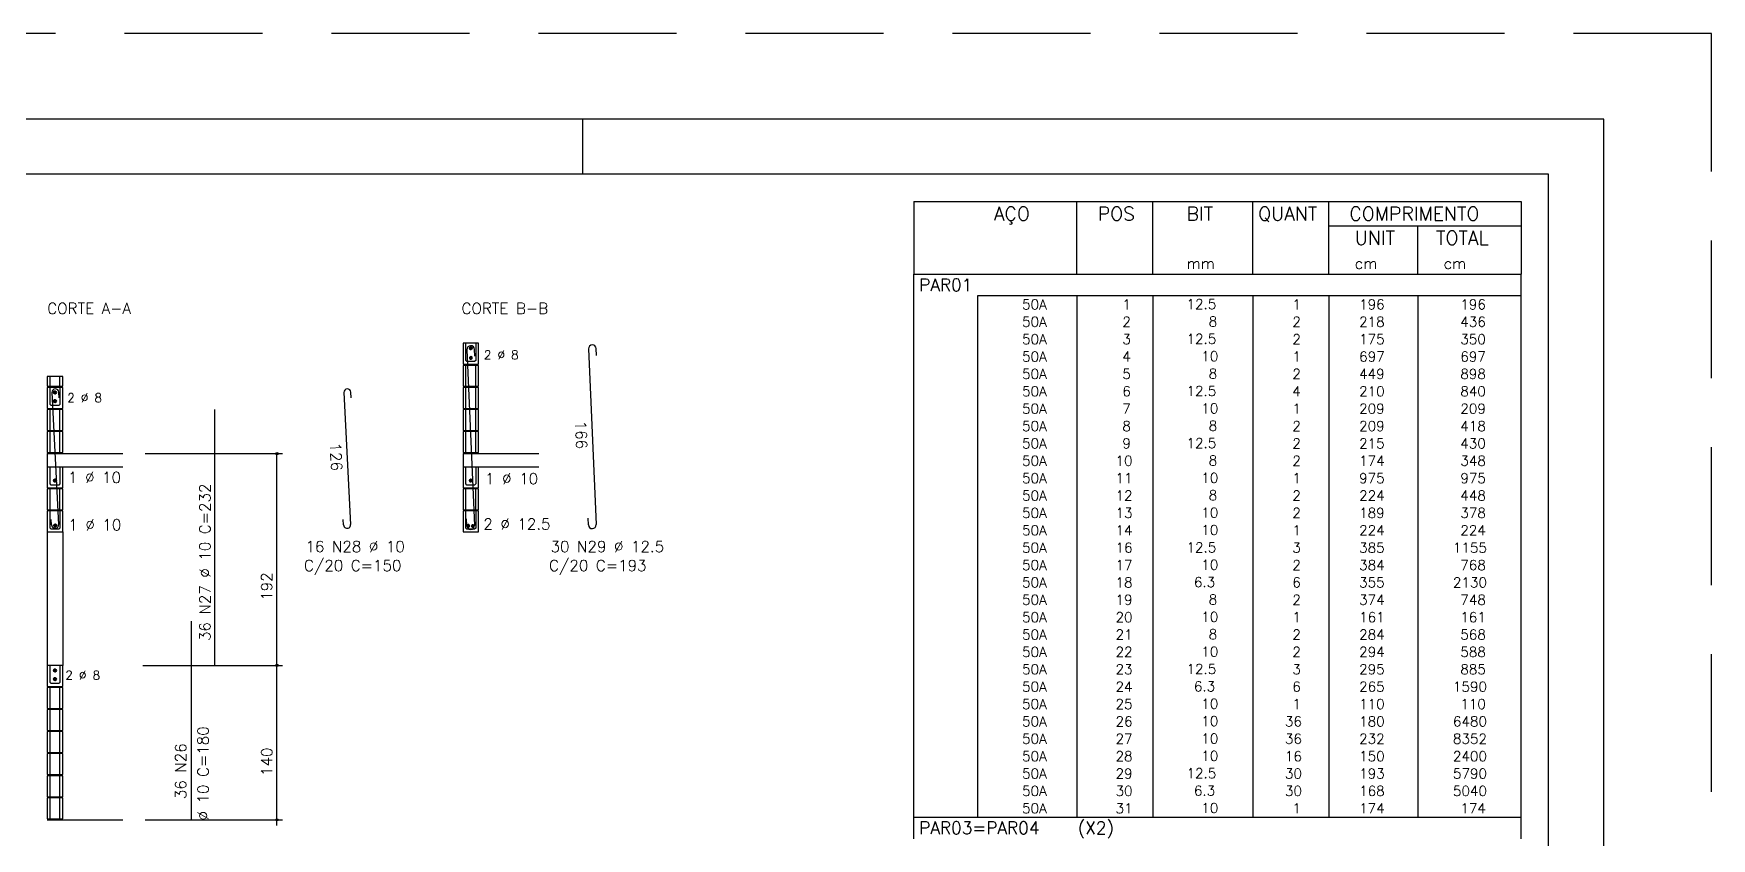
# Model space of a CAD drawing. Extents: x -1.9 to 86, y -1.6 to 60.9.
# Drawn here: x 55.65 to 86.05, y 46.35 to 60.95 of the extents above; entities that cross this region are included whole.
import ezdxf

# ---------------------------------------------------------------- set-up
doc = ezdxf.new("R2010")
doc.units = 0
doc.header["$MEASUREMENT"] = 0
doc.linetypes.add('HIDDEN', pattern=[0.375, 0.25, -0.125])
doc.layers.get('0').update_dxf_attribs({"linetype": 'CONTINUOUS'})
doc.layers.get('Defpoints').update_dxf_attribs({"linetype": 'CONTINUOUS'})
for name, color, linetype in [('ARQ_FOLHA', 7, 'CONTINUOUS'), ('PENA_02', 2, 'CONTINUOUS'), ('PENA_03', 3, 'CONTINUOUS'), ('PENA_05', 5, 'CONTINUOUS')]:
    doc.layers.add(name, color=color, linetype=linetype)
doc.styles.get("Standard").update_dxf_attribs({"font": 'ROMANS.SHX'})

# ---------------------------------------------------------------- blocks, each defined once
blk = doc.blocks.new('FOLHA A1 - 841 X 594')
at = {"layer": 'ARQ_FOLHA', "color": 1}
blk.add_line((-185, 584), (-185, 594), dxfattribs=at)
for points in [[(-841, 0), (0, 0), (0, 594), (-841, 594)], [(-816, 10), (-10, 10), (-10, 584), (-816, 584)]]:
    blk.add_lwpolyline(points, close=True, dxfattribs=at)
at = {"layer": 'Defpoints', "color": 8, "linetype": 'HIDDEN', "ltscale": 100}
blk.add_lwpolyline([(-860.5, 609.5), (-860.5, -15.5), (19.5, -15.5), (19.5, 609.5)], close=True, dxfattribs=at)
blk = doc.blocks.new('*U24')
blk.add_blockref('FOLHA A1 - 841 X 594', (0, 0))

msp = doc.modelspace()

# ---------------------------------------------------------------- linework, layer by layer
at = {"layer": 'PENA_02', "linetype": 'Continuous'}
for p, q in [((71.6, 57.897505), (71.6, 56.585005)), ((71.6, 57.897505), (82.6, 57.897505)), ((74.55, 56.585005), (74.55, 57.897505)), ((75.93, 56.585005), (75.93, 57.897505)), ((77.74, 56.585005), (77.74, 57.897505)), ((79.12, 56.585005), (79.12, 57.897505)), ((82.6, 57.897505), (82.6, 56.585005)), ((79.12, 57.460005), (82.6, 57.460005)), ((80.73, 56.585005), (80.73, 57.460005)), ((71.6, 56.585005), (82.6, 56.585005)), ((71.6, 56.191255), (71.6, 56.585005)), ((71.6, 56.585005), (82.6, 56.585005)), ((82.6, 56.191255), (82.6, 56.585005)), ((71.6, 55.876255), (71.6, 56.191255)), ((82.6, 56.191255), (72.75, 56.191255)), ((72.75, 56.191255), (72.75, 55.876255)), ((74.55, 56.191255), (74.55, 55.876255)), ((75.93, 56.191255), (75.93, 55.876255)), ((77.74, 56.191255), (77.74, 55.876255)), ((79.12, 56.191255), (79.12, 55.876255)), ((80.73, 56.191255), (80.73, 55.876255)), ((82.6, 55.876255), (82.6, 56.191255)), ((71.6, 55.561255), (71.6, 55.876255)), ((72.75, 55.876255), (72.75, 55.561255)), ((74.55, 55.876255), (74.55, 55.561255)), ((75.93, 55.876255), (75.93, 55.561255)), ((77.74, 55.876255), (77.74, 55.561255)), ((79.12, 55.876255), (79.12, 55.561255)), ((80.73, 55.876255), (80.73, 55.561255)), ((82.6, 55.561255), (82.6, 55.876255)), ((71.6, 55.246255), (71.6, 55.561255)), ((72.75, 55.561255), (72.75, 55.246255)), ((74.55, 55.561255), (74.55, 55.246255)), ((75.93, 55.561255), (75.93, 55.246255)), ((77.74, 55.561255), (77.74, 55.246255)), ((79.12, 55.561255), (79.12, 55.246255)), ((80.73, 55.561255), (80.73, 55.246255)), ((82.6, 55.246255), (82.6, 55.561255)), ((71.6, 54.931255), (71.6, 55.246255)), ((72.75, 55.246255), (72.75, 54.931255)), ((74.55, 55.246255), (74.55, 54.931255)), ((75.93, 55.246255), (75.93, 54.931255)), ((77.74, 55.246255), (77.74, 54.931255)), ((79.12, 55.246255), (79.12, 54.931255)), ((80.73, 55.246255), (80.73, 54.931255)), ((82.6, 54.931255), (82.6, 55.246255)), ((71.6, 54.616255), (71.6, 54.931255)), ((72.75, 54.931255), (72.75, 54.616255)), ((74.55, 54.931255), (74.55, 54.616255)), ((75.93, 54.931255), (75.93, 54.616255)), ((77.74, 54.931255), (77.74, 54.616255)), ((79.12, 54.931255), (79.12, 54.616255)), ((80.73, 54.931255), (80.73, 54.616255)), ((82.6, 54.616255), (82.6, 54.931255)), ((71.6, 54.301256), (71.6, 54.616255)), ((72.75, 54.616255), (72.75, 54.301256)), ((74.55, 54.616255), (74.55, 54.301256)), ((75.93, 54.616255), (75.93, 54.301256)), ((77.74, 54.616255), (77.74, 54.301256)), ((79.12, 54.616255), (79.12, 54.301256)), ((80.73, 54.616255), (80.73, 54.301256)), ((82.6, 54.301256), (82.6, 54.616255)), ((71.6, 53.986256), (71.6, 54.301256)), ((72.75, 54.301256), (72.75, 53.986256)), ((74.55, 54.301256), (74.55, 53.986256)), ((75.93, 54.301256), (75.93, 53.986256)), ((77.74, 54.301256), (77.74, 53.986256)), ((79.12, 54.301256), (79.12, 53.986256)), ((80.73, 54.301256), (80.73, 53.986256)), ((82.6, 53.986256), (82.6, 54.301256)), ((71.6, 53.671256), (71.6, 53.986256)), ((72.75, 53.986256), (72.75, 53.671256)), ((74.55, 53.986256), (74.55, 53.671256)), ((75.93, 53.986256), (75.93, 53.671256)), ((77.74, 53.986256), (77.74, 53.671256)), ((79.12, 53.986256), (79.12, 53.671256)), ((80.73, 53.986256), (80.73, 53.671256)), ((82.6, 53.671256), (82.6, 53.986256)), ((71.6, 53.356256), (71.6, 53.671256)), ((72.75, 53.671256), (72.75, 53.356256)), ((74.55, 53.671256), (74.55, 53.356256)), ((75.93, 53.671256), (75.93, 53.356256)), ((77.74, 53.671256), (77.74, 53.356256)), ((79.12, 53.671256), (79.12, 53.356256)), ((80.73, 53.671256), (80.73, 53.356256)), ((82.6, 53.356256), (82.6, 53.671256)), ((71.6, 53.041256), (71.6, 53.356256)), ((72.75, 53.356256), (72.75, 53.041256)), ((74.55, 53.356256), (74.55, 53.041256)), ((75.93, 53.356256), (75.93, 53.041256)), ((77.74, 53.356256), (77.74, 53.041256)), ((79.12, 53.356256), (79.12, 53.041256)), ((80.73, 53.356256), (80.73, 53.041256)), ((82.6, 53.041256), (82.6, 53.356256)), ((71.6, 52.726256), (71.6, 53.041256)), ((72.75, 53.041256), (72.75, 52.726256)), ((74.55, 53.041256), (74.55, 52.726256)), ((75.93, 53.041256), (75.93, 52.726256)), ((77.74, 53.041256), (77.74, 52.726256)), ((79.12, 53.041256), (79.12, 52.726256)), ((80.73, 53.041256), (80.73, 52.726256)), ((82.6, 52.726256), (82.6, 53.041256)), ((71.6, 52.411256), (71.6, 52.726256)), ((72.75, 52.726256), (72.75, 52.411256)), ((74.55, 52.726256), (74.55, 52.411256)), ((75.93, 52.726256), (75.93, 52.411256)), ((77.74, 52.726256), (77.74, 52.411256)), ((79.12, 52.726256), (79.12, 52.411256)), ((80.73, 52.726256), (80.73, 52.411256)), ((82.6, 52.411256), (82.6, 52.726256)), ((71.6, 52.096256), (71.6, 52.411256)), ((72.75, 52.411256), (72.75, 52.096256)), ((74.55, 52.411256), (74.55, 52.096256)), ((75.93, 52.411256), (75.93, 52.096256)), ((77.74, 52.411256), (77.74, 52.096256)), ((79.12, 52.411256), (79.12, 52.096256)), ((80.73, 52.411256), (80.73, 52.096256)), ((82.6, 52.096256), (82.6, 52.411256)), ((71.6, 51.781256), (71.6, 52.096256)), ((72.75, 52.096256), (72.75, 51.781256)), ((74.55, 52.096256), (74.55, 51.781256)), ((75.93, 52.096256), (75.93, 51.781256)), ((77.74, 52.096256), (77.74, 51.781256)), ((79.12, 52.096256), (79.12, 51.781256)), ((80.73, 52.096256), (80.73, 51.781256)), ((82.6, 51.781256), (82.6, 52.096256)), ((71.6, 51.466256), (71.6, 51.781256)), ((72.75, 51.781256), (72.75, 51.466256)), ((74.55, 51.781256), (74.55, 51.466256)), ((75.93, 51.781256), (75.93, 51.466256)), ((77.74, 51.781256), (77.74, 51.466256)), ((79.12, 51.781256), (79.12, 51.466256)), ((80.73, 51.781256), (80.73, 51.466256)), ((82.6, 51.466256), (82.6, 51.781256)), ((71.6, 51.151256), (71.6, 51.466256)), ((72.75, 51.466256), (72.75, 51.151256)), ((74.55, 51.466256), (74.55, 51.151256)), ((75.93, 51.466256), (75.93, 51.151256)), ((77.74, 51.466256), (77.74, 51.151256)), ((79.12, 51.466256), (79.12, 51.151256)), ((80.73, 51.466256), (80.73, 51.151256)), ((82.6, 51.151256), (82.6, 51.466256)), ((71.6, 50.836257), (71.6, 51.151256)), ((72.75, 51.151256), (72.75, 50.836257)), ((74.55, 51.151256), (74.55, 50.836257)), ((75.93, 51.151256), (75.93, 50.836257)), ((77.74, 51.151256), (77.74, 50.836257)), ((79.12, 51.151256), (79.12, 50.836257)), ((80.73, 51.151256), (80.73, 50.836257)), ((82.6, 50.836257), (82.6, 51.151256)), ((71.6, 50.521257), (71.6, 50.836257)), ((72.75, 50.836257), (72.75, 50.521257)), ((74.55, 50.836257), (74.55, 50.521257)), ((75.93, 50.836257), (75.93, 50.521257)), ((77.74, 50.836257), (77.74, 50.521257)), ((79.12, 50.836257), (79.12, 50.521257)), ((80.73, 50.836257), (80.73, 50.521257)), ((82.6, 50.521257), (82.6, 50.836257)), ((71.6, 50.206257), (71.6, 50.521257)), ((72.75, 50.521257), (72.75, 50.206257)), ((74.55, 50.521257), (74.55, 50.206257)), ((75.93, 50.521257), (75.93, 50.206257)), ((77.74, 50.521257), (77.74, 50.206257)), ((79.12, 50.521257), (79.12, 50.206257)), ((80.73, 50.521257), (80.73, 50.206257)), ((82.6, 50.206257), (82.6, 50.521257)), ((71.6, 49.891257), (71.6, 50.206257)), ((72.75, 50.206257), (72.75, 49.891257)), ((74.55, 50.206257), (74.55, 49.891257)), ((75.93, 50.206257), (75.93, 49.891257)), ((77.74, 50.206257), (77.74, 49.891257)), ((79.12, 50.206257), (79.12, 49.891257)), ((80.73, 50.206257), (80.73, 49.891257)), ((82.6, 49.891257), (82.6, 50.206257)), ((71.6, 49.576257), (71.6, 49.891257)), ((72.75, 49.891257), (72.75, 49.576257)), ((74.55, 49.891257), (74.55, 49.576257)), ((75.93, 49.891257), (75.93, 49.576257)), ((77.74, 49.891257), (77.74, 49.576257)), ((79.12, 49.891257), (79.12, 49.576257)), ((80.73, 49.891257), (80.73, 49.576257)), ((82.6, 49.576257), (82.6, 49.891257)), ((71.6, 49.261257), (71.6, 49.576257)), ((72.75, 49.576257), (72.75, 49.261257)), ((74.55, 49.576257), (74.55, 49.261257)), ((75.93, 49.576257), (75.93, 49.261257)), ((77.74, 49.576257), (77.74, 49.261257)), ((79.12, 49.576257), (79.12, 49.261257)), ((80.73, 49.576257), (80.73, 49.261257)), ((82.6, 49.261257), (82.6, 49.576257)), ((71.6, 48.946257), (71.6, 49.261257)), ((72.75, 49.261257), (72.75, 48.946257)), ((74.55, 49.261257), (74.55, 48.946257)), ((75.93, 49.261257), (75.93, 48.946257)), ((77.74, 49.261257), (77.74, 48.946257)), ((79.12, 49.261257), (79.12, 48.946257)), ((80.73, 49.261257), (80.73, 48.946257)), ((82.6, 48.946257), (82.6, 49.261257)), ((71.6, 48.631257), (71.6, 48.946257)), ((72.75, 48.946257), (72.75, 48.631257)), ((74.55, 48.946257), (74.55, 48.631257)), ((75.93, 48.946257), (75.93, 48.631257)), ((77.74, 48.946257), (77.74, 48.631257)), ((79.12, 48.946257), (79.12, 48.631257)), ((80.73, 48.946257), (80.73, 48.631257)), ((82.6, 48.631257), (82.6, 48.946257)), ((71.6, 48.316257), (71.6, 48.631257)), ((72.75, 48.631257), (72.75, 48.316257)), ((74.55, 48.631257), (74.55, 48.316257)), ((75.93, 48.631257), (75.93, 48.316257)), ((77.74, 48.631257), (77.74, 48.316257)), ((79.12, 48.631257), (79.12, 48.316257)), ((80.73, 48.631257), (80.73, 48.316257)), ((82.6, 48.316257), (82.6, 48.631257)), ((71.6, 48.001257), (71.6, 48.316257)), ((72.75, 48.316257), (72.75, 48.001257)), ((74.55, 48.316257), (74.55, 48.001257)), ((75.93, 48.316257), (75.93, 48.001257)), ((77.74, 48.316257), (77.74, 48.001257)), ((79.12, 48.316257), (79.12, 48.001257)), ((80.73, 48.316257), (80.73, 48.001257)), ((82.6, 48.001257), (82.6, 48.316257)), ((71.6, 47.686257), (71.6, 48.001257)), ((72.75, 48.001257), (72.75, 47.686257)), ((74.55, 48.001257), (74.55, 47.686257)), ((75.93, 48.001257), (75.93, 47.686257)), ((77.74, 48.001257), (77.74, 47.686257)), ((79.12, 48.001257), (79.12, 47.686257)), ((80.73, 48.001257), (80.73, 47.686257)), ((82.6, 47.686257), (82.6, 48.001257)), ((71.6, 47.371258), (71.6, 47.686257)), ((72.75, 47.686257), (72.75, 47.371258)), ((74.55, 47.686257), (74.55, 47.371258)), ((75.93, 47.686257), (75.93, 47.371258)), ((77.74, 47.686257), (77.74, 47.371258)), ((79.12, 47.686257), (79.12, 47.371258)), ((80.73, 47.686257), (80.73, 47.371258)), ((82.6, 47.371258), (82.6, 47.686257)), ((71.6, 47.056258), (71.6, 47.371258)), ((72.75, 47.371258), (72.75, 47.056258)), ((74.55, 47.371258), (74.55, 47.056258)), ((75.93, 47.371258), (75.93, 47.056258)), ((77.74, 47.371258), (77.74, 47.056258)), ((79.12, 47.371258), (79.12, 47.056258)), ((80.73, 47.371258), (80.73, 47.056258)), ((82.6, 47.056258), (82.6, 47.371258)), ((71.6, 46.741258), (71.6, 47.056258)), ((72.75, 47.056258), (72.75, 46.741258)), ((74.55, 47.056258), (74.55, 46.741258)), ((75.93, 47.056258), (75.93, 46.741258)), ((77.74, 47.056258), (77.74, 46.741258)), ((79.12, 47.056258), (79.12, 46.741258)), ((80.73, 47.056258), (80.73, 46.741258)), ((82.6, 46.741258), (82.6, 47.056258)), ((71.6, 46.347508), (71.6, 46.741258)), ((71.6, 46.741258), (82.6, 46.741258)), ((82.6, 46.347508), (82.6, 46.741258))]:
    msp.add_line(p, q, dxfattribs=at)
for centre, radius in [((60.059161, 53.329658), 0.02), ((60.059161, 53.329658), 0.01), ((60.059161, 49.489658), 0.02), ((60.059161, 49.489658), 0.01), ((60.059161, 46.689658), 0.02), ((60.059161, 46.689658), 0.01)]:
    msp.add_circle(centre, radius, dxfattribs=at)
at = {"layer": 'PENA_03', "linetype": 'Continuous'}
for p, q in [((55.949166, 54.549658), (55.949166, 54.729658)), ((56.129166, 54.549658), (56.129166, 54.729658)), ((63.481181, 54.549658), (63.481181, 54.929658)), ((63.661181, 54.549658), (63.661181, 54.929658)), ((63.481181, 54.149658), (63.481181, 54.529658)), ((63.661181, 54.149658), (63.661181, 54.529658)), ((55.949166, 53.749658), (55.949166, 54.129658)), ((56.129166, 53.749658), (56.129166, 54.129658)), ((63.481181, 53.749658), (63.481181, 54.129658)), ((63.661181, 53.749658), (63.661181, 54.129658)), ((55.949166, 53.349658), (55.949166, 53.729658)), ((56.129166, 53.349658), (56.129166, 53.729658)), ((63.481181, 53.349658), (63.481181, 53.729658)), ((63.661181, 53.349658), (63.661181, 53.729658)), ((55.899166, 53.329658), (55.899166, 52.709658)), ((55.899166, 53.329658), (57.269845, 53.329658)), ((57.669845, 53.329658), (60.159161, 53.329658)), ((60.059161, 46.589125), (60.059161, 53.329658)), ((63.431181, 53.329658), (63.431181, 52.709658)), ((63.431181, 53.329658), (64.80186, 53.329658)), ((55.899166, 53.089658), (57.269845, 53.089658)), ((63.431181, 53.089658), (64.80186, 53.089658)), ((55.949166, 52.309658), (55.949166, 52.689658)), ((56.129166, 52.309658), (56.129166, 52.689658)), ((63.481181, 52.309658), (63.481181, 52.689658)), ((63.661181, 52.309658), (63.661181, 52.689658)), ((55.899166, 51.909658), (55.899166, 49.489658)), ((56.179166, 51.909658), (56.179166, 49.489658)), ((57.627914, 49.489658), (60.159161, 49.489658)), ((55.949166, 48.709658), (55.949166, 49.089658)), ((56.129166, 48.709658), (56.129166, 49.089658)), ((55.949166, 48.309658), (55.949166, 48.689658)), ((56.129166, 48.309658), (56.129166, 48.689658)), ((55.949166, 47.909658), (55.949166, 48.289658)), ((56.129166, 47.909658), (56.129166, 48.289658)), ((55.949166, 47.509658), (55.949166, 47.889658)), ((56.129166, 47.509658), (56.129166, 47.889658)), ((55.949166, 47.109658), (55.949166, 47.489658)), ((56.129166, 47.109658), (56.129166, 47.489658)), ((55.949166, 46.709658), (55.949166, 47.089658)), ((56.129166, 46.709658), (56.129166, 47.089658)), ((55.899166, 46.689658), (57.269845, 46.689658)), ((57.669845, 46.689658), (60.159161, 46.689658))]:
    msp.add_line(p, q, dxfattribs=at)
for points in [[(63.431181, 54.949658), (63.711181, 54.949658), (63.711181, 55.329658), (63.431181, 55.329658), (63.431181, 54.949658)], [(63.661181, 55.329658), (63.661181, 55.019658), (63.641181, 54.999658), (63.501181, 54.999658), (63.481181, 55.019658), (63.481181, 55.329658)], [(63.59573, 55.239392), (63.593568, 55.24956), (63.587458, 55.257971), (63.578455, 55.263168), (63.568117, 55.264255), (63.55823, 55.261043), (63.550504, 55.254087), (63.546276, 55.24459), (63.546276, 55.234194), (63.550504, 55.224697), (63.55823, 55.217741), (63.568117, 55.214529), (63.578455, 55.215615), (63.587458, 55.220813), (63.593568, 55.229223), (63.59573, 55.239392)], [(63.597777, 55.064658), (63.595616, 55.074826), (63.589505, 55.083236), (63.580502, 55.088434), (63.570164, 55.089521), (63.560277, 55.086308), (63.552552, 55.079352), (63.548323, 55.069856), (63.548323, 55.05946), (63.552552, 55.049963), (63.560277, 55.043007), (63.570164, 55.039795), (63.580502, 55.040881), (63.589505, 55.046079), (63.595616, 55.054489), (63.597777, 55.064658)], [(55.899166, 54.549658), (56.179166, 54.549658), (56.179166, 54.729658), (55.899166, 54.729658), (55.899166, 54.549658)], [(63.431181, 54.549658), (63.711181, 54.549658), (63.711181, 54.929658), (63.431181, 54.929658), (63.431181, 54.549658)], [(55.899166, 54.149658), (56.179166, 54.149658), (56.179166, 54.529658), (55.899166, 54.529658), (55.899166, 54.149658)], [(56.129166, 54.529658), (56.129166, 54.219658), (56.109166, 54.199658), (55.969166, 54.199658), (55.949166, 54.219658), (55.949166, 54.529658)], [(56.063715, 54.439392), (56.061553, 54.44956), (56.055443, 54.457971), (56.04644, 54.463168), (56.036102, 54.464255), (56.026215, 54.461043), (56.018489, 54.454087), (56.014261, 54.44459), (56.014261, 54.434194), (56.018489, 54.424697), (56.026215, 54.417741), (56.036102, 54.414529), (56.04644, 54.415615), (56.055443, 54.420813), (56.061553, 54.429223), (56.063715, 54.439392)], [(63.431181, 54.149658), (63.711181, 54.149658), (63.711181, 54.529658), (63.431181, 54.529658), (63.431181, 54.149658)], [(55.899166, 53.749658), (56.179166, 53.749658), (56.179166, 54.129658), (55.899166, 54.129658), (55.899166, 53.749658)], [(56.063715, 54.280648), (56.061553, 54.290816), (56.055443, 54.299227), (56.04644, 54.304424), (56.036102, 54.305511), (56.026215, 54.302299), (56.018489, 54.295343), (56.014261, 54.285846), (56.014261, 54.27545), (56.018489, 54.265953), (56.026215, 54.258997), (56.036102, 54.255785), (56.04644, 54.256872), (56.055443, 54.262069), (56.061553, 54.27048), (56.063715, 54.280648)], [(63.431181, 53.749658), (63.711181, 53.749658), (63.711181, 54.129658), (63.431181, 54.129658), (63.431181, 53.749658)], [(55.899166, 53.349658), (56.179166, 53.349658), (56.179166, 53.729658), (55.899166, 53.729658), (55.899166, 53.349658)], [(63.431181, 53.349658), (63.711181, 53.349658), (63.711181, 53.729658), (63.431181, 53.729658), (63.431181, 53.349658)], [(55.899166, 52.709658), (56.179166, 52.709658), (56.179166, 53.089658)], [(56.129166, 53.089658), (56.129166, 52.779658), (56.109166, 52.759658), (55.969166, 52.759658), (55.949166, 52.779658), (55.949166, 53.089658)], [(63.431181, 52.709658), (63.711181, 52.709658), (63.711181, 53.089658)], [(63.661181, 53.089658), (63.661181, 52.779658), (63.641181, 52.759658), (63.501181, 52.759658), (63.481181, 52.779658), (63.481181, 53.089658)], [(55.899166, 52.309658), (56.179166, 52.309658), (56.179166, 52.689658), (55.899166, 52.689658), (55.899166, 52.309658)], [(56.063715, 52.840648), (56.061553, 52.850816), (56.055443, 52.859227), (56.04644, 52.864424), (56.036102, 52.865511), (56.026215, 52.862299), (56.018489, 52.855343), (56.014261, 52.845846), (56.014261, 52.83545), (56.018489, 52.825953), (56.026215, 52.818997), (56.036102, 52.815785), (56.04644, 52.816872), (56.055443, 52.822069), (56.061553, 52.83048), (56.063715, 52.840648)], [(63.431181, 52.309658), (63.711181, 52.309658), (63.711181, 52.689658), (63.431181, 52.689658), (63.431181, 52.309658)], [(63.59573, 52.840648), (63.593568, 52.850816), (63.587458, 52.859227), (63.578455, 52.864424), (63.568117, 52.865511), (63.55823, 52.862299), (63.550504, 52.855343), (63.546276, 52.845846), (63.546276, 52.83545), (63.550504, 52.825953), (63.55823, 52.818997), (63.568117, 52.815785), (63.578455, 52.816872), (63.587458, 52.822069), (63.593568, 52.83048), (63.59573, 52.840648)], [(55.899166, 51.909658), (56.179166, 51.909658), (56.179166, 52.289658), (55.899166, 52.289658), (55.899166, 51.909658)], [(56.129166, 52.289658), (56.129166, 51.979658), (56.109166, 51.959658), (55.969166, 51.959658), (55.949166, 51.979658), (55.949166, 52.289658)], [(63.431181, 51.909658), (63.711181, 51.909658), (63.711181, 52.289658), (63.431181, 52.289658), (63.431181, 51.909658)], [(63.661181, 52.289658), (63.661181, 51.979658), (63.641181, 51.959658), (63.501181, 51.959658), (63.481181, 51.979658), (63.481181, 52.289658)], [(56.065762, 52.024658), (56.063601, 52.034826), (56.05749, 52.043236), (56.048488, 52.048434), (56.038149, 52.049521), (56.028262, 52.046308), (56.020537, 52.039352), (56.016308, 52.029856), (56.016308, 52.01946), (56.020537, 52.009963), (56.028262, 52.003007), (56.038149, 51.999795), (56.048488, 52.000881), (56.05749, 52.006079), (56.063601, 52.014489), (56.065762, 52.024658)], [(63.552728, 52.018611), (63.550566, 52.028779), (63.544456, 52.03719), (63.535453, 52.042387), (63.525115, 52.043474), (63.515228, 52.040262), (63.507502, 52.033306), (63.503274, 52.023809), (63.503274, 52.013413), (63.507502, 52.003916), (63.515228, 51.99696), (63.525115, 51.993748), (63.535453, 51.994834), (63.544456, 52.000032), (63.550566, 52.008442), (63.552728, 52.018611)], [(63.634229, 52.014937), (63.632067, 52.025106), (63.625957, 52.033516), (63.616954, 52.038714), (63.606615, 52.039801), (63.596729, 52.036588), (63.589003, 52.029632), (63.584775, 52.020135), (63.584775, 52.00974), (63.589003, 52.000243), (63.596729, 51.993287), (63.606615, 51.990074), (63.616954, 51.991161), (63.625957, 51.996359), (63.632067, 52.004769), (63.634229, 52.014937)], [(55.899166, 49.109658), (56.179166, 49.109658), (56.179166, 49.489658), (55.899166, 49.489658), (55.899166, 49.109658)], [(56.129166, 49.489658), (56.129166, 49.179658), (56.109166, 49.159658), (55.969166, 49.159658), (55.949166, 49.179658), (55.949166, 49.489658)], [(56.063715, 49.399392), (56.061553, 49.40956), (56.055443, 49.417971), (56.04644, 49.423168), (56.036102, 49.424255), (56.026215, 49.421043), (56.018489, 49.414087), (56.014261, 49.40459), (56.014261, 49.394194), (56.018489, 49.384697), (56.026215, 49.377741), (56.036102, 49.374529), (56.04644, 49.375615), (56.055443, 49.380813), (56.061553, 49.389223), (56.063715, 49.399392)], [(56.063715, 49.240648), (56.061553, 49.250816), (56.055443, 49.259227), (56.04644, 49.264424), (56.036102, 49.265511), (56.026215, 49.262299), (56.018489, 49.255343), (56.014261, 49.245846), (56.014261, 49.23545), (56.018489, 49.225953), (56.026215, 49.218997), (56.036102, 49.215785), (56.04644, 49.216872), (56.055443, 49.222069), (56.061553, 49.23048), (56.063715, 49.240648)], [(55.899166, 48.709658), (56.179166, 48.709658), (56.179166, 49.089658), (55.899166, 49.089658), (55.899166, 48.709658)], [(55.899166, 48.309658), (56.179166, 48.309658), (56.179166, 48.689658), (55.899166, 48.689658), (55.899166, 48.309658)], [(55.899166, 47.909658), (56.179166, 47.909658), (56.179166, 48.289658), (55.899166, 48.289658), (55.899166, 47.909658)], [(55.899166, 47.509658), (56.179166, 47.509658), (56.179166, 47.889658), (55.899166, 47.889658), (55.899166, 47.509658)], [(55.899166, 47.109658), (56.179166, 47.109658), (56.179166, 47.489658), (55.899166, 47.489658), (55.899166, 47.109658)], [(55.899166, 46.709658), (56.179166, 46.709658), (56.179166, 47.089658), (55.899166, 47.089658), (55.899166, 46.709658)]]:
    msp.add_lwpolyline(points, dxfattribs=at)
for centre in [(63.57073, 55.239392), (56.038715, 54.439392), (56.038715, 54.280648), (56.038715, 52.840648), (63.57073, 52.840648), (56.040762, 52.024658), (56.038715, 49.399392), (56.038715, 49.240648)]:
    msp.add_circle(centre, 0.025, dxfattribs=at)
for points in [[(63.59573, 55.239392), (63.550504, 55.254087), (63.546276, 55.24459)], [(63.59573, 55.239392), (63.546276, 55.24459), (63.546276, 55.234194)], [(63.59573, 55.239392), (63.546276, 55.234194), (63.550504, 55.224697)], [(63.59573, 55.239392), (63.55823, 55.261043), (63.547237, 55.247942)], [(63.59573, 55.239392), (63.547237, 55.247942), (63.547237, 55.230841)], [(63.59573, 55.239392), (63.547237, 55.230841), (63.55823, 55.217741)], [(63.597777, 55.064658), (63.552552, 55.079352), (63.548323, 55.069856)], [(63.597777, 55.064658), (63.548323, 55.069856), (63.548323, 55.05946)], [(63.597777, 55.064658), (63.548323, 55.05946), (63.552552, 55.049963)], [(63.59573, 55.239392), (63.55823, 55.261043), (63.550504, 55.254087)], [(63.59573, 55.239392), (63.550504, 55.224697), (63.55823, 55.217741)], [(63.597777, 55.064658), (63.560277, 55.086308), (63.552552, 55.079352)], [(63.597777, 55.064658), (63.552552, 55.049963), (63.560277, 55.043007)], [(63.59573, 55.239392), (63.568117, 55.264255), (63.55823, 55.261043)], [(63.59573, 55.239392), (63.575071, 55.264012), (63.55823, 55.261043)], [(63.59573, 55.239392), (63.55823, 55.217741), (63.575071, 55.214772)], [(63.59573, 55.239392), (63.55823, 55.217741), (63.568117, 55.214529)], [(63.597777, 55.064658), (63.570164, 55.089521), (63.560277, 55.086308)], [(63.597777, 55.064658), (63.560277, 55.043007), (63.570164, 55.039795)], [(63.59573, 55.239392), (63.578455, 55.263168), (63.568117, 55.264255)], [(63.59573, 55.239392), (63.568117, 55.214529), (63.578455, 55.215615)], [(63.597777, 55.064658), (63.580502, 55.088434), (63.570164, 55.089521)], [(63.597777, 55.064658), (63.570164, 55.039795), (63.580502, 55.040881)], [(63.59573, 55.239392), (63.589881, 55.255462), (63.575071, 55.264012)], [(63.59573, 55.239392), (63.575071, 55.214772), (63.589881, 55.223322)], [(63.59573, 55.239392), (63.587458, 55.257971), (63.578455, 55.263168)], [(63.59573, 55.239392), (63.578455, 55.215615), (63.587458, 55.220813)], [(63.597777, 55.064658), (63.589505, 55.083236), (63.580502, 55.088434)], [(63.597777, 55.064658), (63.580502, 55.040881), (63.589505, 55.046079)], [(63.59573, 55.239392), (63.593568, 55.24956), (63.587458, 55.257971)], [(63.59573, 55.239392), (63.587458, 55.220813), (63.593568, 55.229223)], [(63.597777, 55.064658), (63.595616, 55.074826), (63.589505, 55.083236)], [(63.597777, 55.064658), (63.589505, 55.046079), (63.595616, 55.054489)], [(63.59573, 55.239392), (63.589881, 55.223322), (63.59573, 55.239392)], [(63.59573, 55.239392), (63.593568, 55.229223), (63.59573, 55.239392)], [(63.597777, 55.064658), (63.595616, 55.054489), (63.597777, 55.064658)], [(56.063715, 54.439392), (56.018489, 54.454087), (56.014261, 54.44459)], [(56.063715, 54.439392), (56.014261, 54.44459), (56.014261, 54.434194)], [(56.063715, 54.439392), (56.014261, 54.434194), (56.018489, 54.424697)], [(56.063715, 54.439392), (56.026215, 54.461043), (56.015223, 54.447942)], [(56.063715, 54.439392), (56.015223, 54.447942), (56.015223, 54.430841)], [(56.063715, 54.439392), (56.015223, 54.430841), (56.026215, 54.417741)], [(56.063715, 54.439392), (56.026215, 54.461043), (56.018489, 54.454087)], [(56.063715, 54.439392), (56.018489, 54.424697), (56.026215, 54.417741)], [(56.063715, 54.439392), (56.036102, 54.464255), (56.026215, 54.461043)], [(56.063715, 54.439392), (56.043056, 54.464012), (56.026215, 54.461043)], [(56.063715, 54.439392), (56.026215, 54.417741), (56.043056, 54.414772)], [(56.063715, 54.439392), (56.026215, 54.417741), (56.036102, 54.414529)], [(56.063715, 54.439392), (56.04644, 54.463168), (56.036102, 54.464255)], [(56.063715, 54.439392), (56.036102, 54.414529), (56.04644, 54.415615)], [(56.063715, 54.439392), (56.057866, 54.455462), (56.043056, 54.464012)], [(56.063715, 54.439392), (56.043056, 54.414772), (56.057866, 54.423322)], [(56.063715, 54.439392), (56.055443, 54.457971), (56.04644, 54.463168)], [(56.063715, 54.439392), (56.04644, 54.415615), (56.055443, 54.420813)], [(56.063715, 54.439392), (56.061553, 54.44956), (56.055443, 54.457971)], [(56.063715, 54.439392), (56.055443, 54.420813), (56.061553, 54.429223)], [(56.063715, 54.439392), (56.057866, 54.423322), (56.063715, 54.439392)], [(56.063715, 54.439392), (56.061553, 54.429223), (56.063715, 54.439392)], [(56.063715, 54.280648), (56.018489, 54.295343), (56.014261, 54.285846)], [(56.063715, 54.280648), (56.014261, 54.285846), (56.014261, 54.27545)], [(56.063715, 54.280648), (56.014261, 54.27545), (56.018489, 54.265953)], [(56.063715, 54.280648), (56.026215, 54.302299), (56.015223, 54.289198)], [(56.063715, 54.280648), (56.015223, 54.289198), (56.015223, 54.272097)], [(56.063715, 54.280648), (56.015223, 54.272097), (56.026215, 54.258997)], [(56.063715, 54.280648), (56.026215, 54.302299), (56.018489, 54.295343)], [(56.063715, 54.280648), (56.018489, 54.265953), (56.026215, 54.258997)], [(56.063715, 54.280648), (56.036102, 54.305511), (56.026215, 54.302299)], [(56.063715, 54.280648), (56.043056, 54.305268), (56.026215, 54.302299)], [(56.063715, 54.280648), (56.026215, 54.258997), (56.043056, 54.256028)], [(56.063715, 54.280648), (56.026215, 54.258997), (56.036102, 54.255785)], [(56.063715, 54.280648), (56.04644, 54.304424), (56.036102, 54.305511)], [(56.063715, 54.280648), (56.036102, 54.255785), (56.04644, 54.256872)], [(56.063715, 54.280648), (56.057866, 54.296718), (56.043056, 54.305268)], [(56.063715, 54.280648), (56.043056, 54.256028), (56.057866, 54.264578)], [(56.063715, 54.280648), (56.055443, 54.299227), (56.04644, 54.304424)], [(56.063715, 54.280648), (56.04644, 54.256872), (56.055443, 54.262069)], [(56.063715, 54.280648), (56.061553, 54.290816), (56.055443, 54.299227)], [(56.063715, 54.280648), (56.055443, 54.262069), (56.061553, 54.27048)], [(56.063715, 54.280648), (56.057866, 54.264578), (56.063715, 54.280648)], [(56.063715, 54.280648), (56.061553, 54.27048), (56.063715, 54.280648)], [(56.063715, 52.840648), (56.018489, 52.855343), (56.014261, 52.845846)], [(56.063715, 52.840648), (56.014261, 52.845846), (56.014261, 52.83545)], [(56.063715, 52.840648), (56.014261, 52.83545), (56.018489, 52.825953)], [(56.063715, 52.840648), (56.026215, 52.862299), (56.015223, 52.849198)], [(56.063715, 52.840648), (56.015223, 52.849198), (56.015223, 52.832097)], [(56.063715, 52.840648), (56.015223, 52.832097), (56.026215, 52.818997)], [(56.063715, 52.840648), (56.026215, 52.862299), (56.018489, 52.855343)], [(56.063715, 52.840648), (56.018489, 52.825953), (56.026215, 52.818997)], [(56.063715, 52.840648), (56.036102, 52.865511), (56.026215, 52.862299)], [(56.063715, 52.840648), (56.043056, 52.865268), (56.026215, 52.862299)], [(56.063715, 52.840648), (56.026215, 52.818997), (56.043056, 52.816028)], [(56.063715, 52.840648), (56.026215, 52.818997), (56.036102, 52.815785)], [(56.063715, 52.840648), (56.04644, 52.864424), (56.036102, 52.865511)], [(56.063715, 52.840648), (56.036102, 52.815785), (56.04644, 52.816872)], [(56.063715, 52.840648), (56.057866, 52.856718), (56.043056, 52.865268)], [(56.063715, 52.840648), (56.043056, 52.816028), (56.057866, 52.824578)], [(56.063715, 52.840648), (56.055443, 52.859227), (56.04644, 52.864424)], [(56.063715, 52.840648), (56.04644, 52.816872), (56.055443, 52.822069)], [(56.063715, 52.840648), (56.061553, 52.850816), (56.055443, 52.859227)], [(56.063715, 52.840648), (56.055443, 52.822069), (56.061553, 52.83048)], [(56.063715, 52.840648), (56.057866, 52.824578), (56.063715, 52.840648)], [(56.063715, 52.840648), (56.061553, 52.83048), (56.063715, 52.840648)], [(63.59573, 52.840648), (63.550504, 52.855343), (63.546276, 52.845846)], [(63.59573, 52.840648), (63.546276, 52.845846), (63.546276, 52.83545)], [(63.59573, 52.840648), (63.546276, 52.83545), (63.550504, 52.825953)], [(63.59573, 52.840648), (63.55823, 52.862299), (63.547237, 52.849198)], [(63.59573, 52.840648), (63.547237, 52.849198), (63.547237, 52.832097)], [(63.59573, 52.840648), (63.547237, 52.832097), (63.55823, 52.818997)], [(63.59573, 52.840648), (63.55823, 52.862299), (63.550504, 52.855343)], [(63.59573, 52.840648), (63.550504, 52.825953), (63.55823, 52.818997)], [(63.59573, 52.840648), (63.568117, 52.865511), (63.55823, 52.862299)], [(63.59573, 52.840648), (63.575071, 52.865268), (63.55823, 52.862299)], [(63.59573, 52.840648), (63.55823, 52.818997), (63.575071, 52.816028)], [(63.59573, 52.840648), (63.55823, 52.818997), (63.568117, 52.815785)], [(63.59573, 52.840648), (63.578455, 52.864424), (63.568117, 52.865511)], [(63.59573, 52.840648), (63.568117, 52.815785), (63.578455, 52.816872)], [(63.59573, 52.840648), (63.589881, 52.856718), (63.575071, 52.865268)], [(63.59573, 52.840648), (63.575071, 52.816028), (63.589881, 52.824578)], [(63.59573, 52.840648), (63.587458, 52.859227), (63.578455, 52.864424)], [(63.59573, 52.840648), (63.578455, 52.816872), (63.587458, 52.822069)], [(63.59573, 52.840648), (63.593568, 52.850816), (63.587458, 52.859227)], [(63.59573, 52.840648), (63.587458, 52.822069), (63.593568, 52.83048)], [(63.59573, 52.840648), (63.589881, 52.824578), (63.59573, 52.840648)], [(63.59573, 52.840648), (63.593568, 52.83048), (63.59573, 52.840648)], [(56.065762, 52.024658), (56.020537, 52.039352), (56.016308, 52.029856)], [(56.065762, 52.024658), (56.016308, 52.029856), (56.016308, 52.01946)], [(56.065762, 52.024658), (56.016308, 52.01946), (56.020537, 52.009963)], [(56.065762, 52.024658), (56.028262, 52.046308), (56.01727, 52.033208)], [(56.065762, 52.024658), (56.01727, 52.033208), (56.01727, 52.016107)], [(56.065762, 52.024658), (56.01727, 52.016107), (56.028262, 52.003007)], [(56.065762, 52.024658), (56.028262, 52.046308), (56.020537, 52.039352)], [(56.065762, 52.024658), (56.020537, 52.009963), (56.028262, 52.003007)], [(56.065762, 52.024658), (56.038149, 52.049521), (56.028262, 52.046308)], [(56.065762, 52.024658), (56.045103, 52.049278), (56.028262, 52.046308)], [(56.065762, 52.024658), (56.028262, 52.003007), (56.045103, 52.000038)], [(56.065762, 52.024658), (56.028262, 52.003007), (56.038149, 51.999795)], [(56.065762, 52.024658), (56.048488, 52.048434), (56.038149, 52.049521)], [(56.065762, 52.024658), (56.038149, 51.999795), (56.048488, 52.000881)], [(56.065762, 52.024658), (56.059913, 52.040728), (56.045103, 52.049278)], [(56.065762, 52.024658), (56.045103, 52.000038), (56.059913, 52.008588)], [(56.065762, 52.024658), (56.05749, 52.043236), (56.048488, 52.048434)], [(56.065762, 52.024658), (56.048488, 52.000881), (56.05749, 52.006079)], [(56.065762, 52.024658), (56.063601, 52.034826), (56.05749, 52.043236)], [(56.065762, 52.024658), (56.05749, 52.006079), (56.063601, 52.014489)], [(56.065762, 52.024658), (56.059913, 52.008588), (56.065762, 52.024658)], [(56.065762, 52.024658), (56.063601, 52.014489), (56.065762, 52.024658)], [(63.552728, 52.018611), (63.507502, 52.033306), (63.503274, 52.023809)], [(63.552728, 52.018611), (63.503274, 52.023809), (63.503274, 52.013413)], [(63.552728, 52.018611), (63.503274, 52.013413), (63.507502, 52.003916)], [(63.552728, 52.018611), (63.515228, 52.040262), (63.507502, 52.033306)], [(63.552728, 52.018611), (63.507502, 52.003916), (63.515228, 51.99696)], [(63.552728, 52.018611), (63.525115, 52.043474), (63.515228, 52.040262)], [(63.552728, 52.018611), (63.515228, 51.99696), (63.525115, 51.993748)], [(63.552728, 52.018611), (63.535453, 52.042387), (63.525115, 52.043474)], [(63.552728, 52.018611), (63.525115, 51.993748), (63.535453, 51.994834)], [(63.552728, 52.018611), (63.544456, 52.03719), (63.535453, 52.042387)], [(63.552728, 52.018611), (63.535453, 51.994834), (63.544456, 52.000032)], [(63.552728, 52.018611), (63.550566, 52.028779), (63.544456, 52.03719)], [(63.552728, 52.018611), (63.544456, 52.000032), (63.550566, 52.008442)], [(63.552728, 52.018611), (63.550566, 52.008442), (63.552728, 52.018611)], [(63.634229, 52.014937), (63.589003, 52.029632), (63.584775, 52.020135)], [(63.634229, 52.014937), (63.584775, 52.020135), (63.584775, 52.00974)], [(63.634229, 52.014937), (63.584775, 52.00974), (63.589003, 52.000243)], [(63.634229, 52.014937), (63.596729, 52.036588), (63.589003, 52.029632)], [(63.634229, 52.014937), (63.589003, 52.000243), (63.596729, 51.993287)], [(63.634229, 52.014937), (63.606615, 52.039801), (63.596729, 52.036588)], [(63.634229, 52.014937), (63.596729, 51.993287), (63.606615, 51.990074)], [(63.634229, 52.014937), (63.616954, 52.038714), (63.606615, 52.039801)], [(63.634229, 52.014937), (63.606615, 51.990074), (63.616954, 51.991161)], [(63.634229, 52.014937), (63.625957, 52.033516), (63.616954, 52.038714)], [(63.634229, 52.014937), (63.616954, 51.991161), (63.625957, 51.996359)], [(63.634229, 52.014937), (63.632067, 52.025106), (63.625957, 52.033516)], [(63.634229, 52.014937), (63.625957, 51.996359), (63.632067, 52.004769)], [(63.634229, 52.014937), (63.632067, 52.004769), (63.634229, 52.014937)], [(56.063715, 49.399392), (56.018489, 49.414087), (56.014261, 49.40459)], [(56.063715, 49.399392), (56.014261, 49.40459), (56.014261, 49.394194)], [(56.063715, 49.399392), (56.014261, 49.394194), (56.018489, 49.384697)], [(56.063715, 49.240648), (56.018489, 49.255343), (56.014261, 49.245846)], [(56.063715, 49.399392), (56.026215, 49.421043), (56.015223, 49.407942)], [(56.063715, 49.399392), (56.015223, 49.407942), (56.015223, 49.390841)], [(56.063715, 49.399392), (56.015223, 49.390841), (56.026215, 49.377741)], [(56.063715, 49.240648), (56.026215, 49.262299), (56.015223, 49.249198)], [(56.063715, 49.240648), (56.015223, 49.249198), (56.015223, 49.232097)], [(56.063715, 49.399392), (56.026215, 49.421043), (56.018489, 49.414087)], [(56.063715, 49.399392), (56.018489, 49.384697), (56.026215, 49.377741)], [(56.063715, 49.240648), (56.026215, 49.262299), (56.018489, 49.255343)], [(56.063715, 49.399392), (56.036102, 49.424255), (56.026215, 49.421043)], [(56.063715, 49.399392), (56.043056, 49.424012), (56.026215, 49.421043)], [(56.063715, 49.399392), (56.026215, 49.377741), (56.043056, 49.374772)], [(56.063715, 49.399392), (56.026215, 49.377741), (56.036102, 49.374529)], [(56.063715, 49.240648), (56.036102, 49.265511), (56.026215, 49.262299)], [(56.063715, 49.240648), (56.043056, 49.265268), (56.026215, 49.262299)], [(56.063715, 49.399392), (56.04644, 49.423168), (56.036102, 49.424255)], [(56.063715, 49.399392), (56.036102, 49.374529), (56.04644, 49.375615)], [(56.063715, 49.240648), (56.04644, 49.264424), (56.036102, 49.265511)], [(56.063715, 49.399392), (56.057866, 49.415462), (56.043056, 49.424012)], [(56.063715, 49.399392), (56.043056, 49.374772), (56.057866, 49.383322)], [(56.063715, 49.240648), (56.057866, 49.256718), (56.043056, 49.265268)], [(56.063715, 49.399392), (56.055443, 49.417971), (56.04644, 49.423168)], [(56.063715, 49.399392), (56.04644, 49.375615), (56.055443, 49.380813)], [(56.063715, 49.240648), (56.055443, 49.259227), (56.04644, 49.264424)], [(56.063715, 49.399392), (56.061553, 49.40956), (56.055443, 49.417971)], [(56.063715, 49.399392), (56.055443, 49.380813), (56.061553, 49.389223)], [(56.063715, 49.240648), (56.061553, 49.250816), (56.055443, 49.259227)], [(56.063715, 49.399392), (56.057866, 49.383322), (56.063715, 49.399392)], [(56.063715, 49.399392), (56.061553, 49.389223), (56.063715, 49.399392)], [(56.063715, 49.240648), (56.014261, 49.245846), (56.014261, 49.23545)], [(56.063715, 49.240648), (56.014261, 49.23545), (56.018489, 49.225953)], [(56.063715, 49.240648), (56.015223, 49.232097), (56.026215, 49.218997)], [(56.063715, 49.240648), (56.018489, 49.225953), (56.026215, 49.218997)], [(56.063715, 49.240648), (56.026215, 49.218997), (56.043056, 49.216028)], [(56.063715, 49.240648), (56.026215, 49.218997), (56.036102, 49.215785)], [(56.063715, 49.240648), (56.036102, 49.215785), (56.04644, 49.216872)], [(56.063715, 49.240648), (56.043056, 49.216028), (56.057866, 49.224578)], [(56.063715, 49.240648), (56.04644, 49.216872), (56.055443, 49.222069)], [(56.063715, 49.240648), (56.055443, 49.222069), (56.061553, 49.23048)], [(56.063715, 49.240648), (56.057866, 49.224578), (56.063715, 49.240648)], [(56.063715, 49.240648), (56.061553, 49.23048), (56.063715, 49.240648)]]:
    msp.add_solid(points, dxfattribs=at)
at = {"layer": 'PENA_05', "linetype": 'Continuous'}
for p, q in [((63.503099, 55.213015), (63.637273, 52.02777)), ((63.646237, 55.093934), (63.640977, 55.218823)), ((65.706536, 55.22715), (65.84071, 52.041905)), ((65.849675, 55.108069), (65.844414, 55.232958)), ((55.981185, 54.436246), (56.10449, 52.042079)), ((56.114159, 54.342962), (56.109016, 54.44283)), ((61.271359, 54.436246), (61.394664, 52.042079)), ((61.404333, 54.342962), (61.39919, 54.44283)), ((58.935411, 49.489658), (58.935411, 54.129658)), ((55.976659, 52.035496), (55.971516, 52.135363)), ((61.266833, 52.035496), (61.26169, 52.135363)), ((63.499395, 52.021962), (63.494134, 52.146851)), ((65.702833, 52.036097), (65.697572, 52.160986)), ((58.509487, 46.689658), (58.509487, 50.289658))]:
    msp.add_line(p, q, dxfattribs=at)
for centre, radius, start, end in [((63.572038, 55.215919), 0.069, 2.412081, 182.412081), ((65.775475, 55.230054), 0.069, 2.412081, 182.412081), ((56.045101, 54.439538), 0.064, 2.948243, 182.948243), ((61.335275, 54.439538), 0.064, 2.948243, 182.948243), ((56.040574, 52.038787), 0.064, 182.948243, 2.948243), ((61.330748, 52.038787), 0.064, 182.948243, 2.948243), ((63.568334, 52.024866), 0.069, 182.412081, 2.412081), ((65.771772, 52.039001), 0.069, 182.412081, 2.412081)]:
    msp.add_arc(centre, radius, start, end, dxfattribs=at)

# ---------------------------------------------------------------- block references
at = {"xscale": 0.09999999999999938, "yscale": 0.09999999999999938, "zscale": 0.09999999999999938}
msp.add_blockref('*U24', (84.1, -0.004999), dxfattribs=at)

# ---------------------------------------------------------------- texts
at = {"layer": 'PENA_02', "linetype": 'Continuous'}
for s, height, p in [('AÇO', 0.25, (73.04958, 57.553755)), ('POS', 0.25, (74.93, 57.553755)), ('BIT', 0.25, (76.54, 57.553755)), ('QUANT', 0.25, (77.836489, 57.553755)), ('COMPRIMENTO', 0.25, (79.489469, 57.553755)), ('UNIT', 0.25, (79.586854, 57.116255)), ('TOTAL', 0.25, (81.059307, 57.116255)), ('mm', 0.2, (76.54, 56.678755)), ('cm', 0.2, (79.586854, 56.678755)), ('cm', 0.2, (81.196854, 56.678755)), ('PAR01', 0.225, (71.695798, 56.27563)), ('     50A', 0.18, (72.889661, 55.943755)), ('  1', 0.18, (75.13, 55.943755)), ('   12.5', 0.18, (76.136543, 55.949194)), ('    1', 0.18, (77.92, 55.943755)), ('    196', 0.18, (79.13, 55.943755)), ('    196', 0.18, (80.963622, 55.943755)), ('     50A', 0.18, (72.889661, 55.628755)), ('  2', 0.18, (75.13, 55.628755)), ('      8', 0.18, (76.136543, 55.634195)), ('    2', 0.18, (77.92, 55.628755)), ('    218', 0.18, (79.13, 55.628755)), ('    436', 0.18, (80.963622, 55.628755)), ('     50A', 0.18, (72.889661, 55.313755)), ('  3', 0.18, (75.13, 55.313755)), ('   12.5', 0.18, (76.136543, 55.319195)), ('    2', 0.18, (77.92, 55.313755)), ('    175', 0.18, (79.13, 55.313755)), ('    350', 0.18, (80.963622, 55.313755)), ('     50A', 0.18, (72.889661, 54.998755)), ('  4', 0.18, (75.13, 54.998755)), ('     10', 0.18, (76.136543, 55.004195)), ('    1', 0.18, (77.92, 54.998755)), ('    697', 0.18, (79.13, 54.998755)), ('    697', 0.18, (80.963622, 54.998755)), ('     50A', 0.18, (72.889661, 54.683755)), ('  5', 0.18, (75.13, 54.683755)), ('      8', 0.18, (76.136543, 54.689195)), ('    2', 0.18, (77.92, 54.683755)), ('    449', 0.18, (79.13, 54.683755)), ('    898', 0.18, (80.963622, 54.683755)), ('     50A', 0.18, (72.889661, 54.368755)), ('  6', 0.18, (75.13, 54.368755)), ('   12.5', 0.18, (76.136543, 54.374195)), ('    4', 0.18, (77.92, 54.368755)), ('    210', 0.18, (79.13, 54.368755)), ('    840', 0.18, (80.963622, 54.368755)), ('     50A', 0.18, (72.889661, 54.053755)), ('  7', 0.18, (75.13, 54.053755)), ('     10', 0.18, (76.136543, 54.059195)), ('    1', 0.18, (77.92, 54.053755)), ('    209', 0.18, (79.13, 54.053755)), ('    209', 0.18, (80.963622, 54.053755)), ('     50A', 0.18, (72.889661, 53.738756)), ('  8', 0.18, (75.13, 53.738756)), ('      8', 0.18, (76.136543, 53.744195)), ('    2', 0.18, (77.92, 53.738756)), ('    209', 0.18, (79.13, 53.738756)), ('    418', 0.18, (80.963622, 53.738756)), ('     50A', 0.18, (72.889661, 53.423756)), ('  9', 0.18, (75.13, 53.423756)), ('   12.5', 0.18, (76.136543, 53.429195)), ('    2', 0.18, (77.92, 53.423756)), ('    215', 0.18, (79.13, 53.423756)), ('    430', 0.18, (80.963622, 53.423756)), ('     50A', 0.18, (72.889661, 53.108756)), (' 10', 0.18, (75.13, 53.108756)), ('      8', 0.18, (76.136543, 53.114195)), ('    2', 0.18, (77.92, 53.108756)), ('    174', 0.18, (79.13, 53.108756)), ('    348', 0.18, (80.963622, 53.108756)), ('     50A', 0.18, (72.889661, 52.793756)), (' 11', 0.18, (75.13, 52.793756)), ('     10', 0.18, (76.136543, 52.799195)), ('    1', 0.18, (77.92, 52.793756)), ('    975', 0.18, (79.13, 52.793756)), ('    975', 0.18, (80.963622, 52.793756)), ('     50A', 0.18, (72.889661, 52.478756)), (' 12', 0.18, (75.13, 52.478756)), ('      8', 0.18, (76.136543, 52.484195)), ('    2', 0.18, (77.92, 52.478756)), ('    224', 0.18, (79.13, 52.478756)), ('    448', 0.18, (80.963622, 52.478756)), ('     50A', 0.18, (72.889661, 52.163756)), (' 13', 0.18, (75.13, 52.163756)), ('     10', 0.18, (76.136543, 52.169196)), ('    2', 0.18, (77.92, 52.163756)), ('    189', 0.18, (79.13, 52.163756)), ('    378', 0.18, (80.963622, 52.163756)), ('     50A', 0.18, (72.889661, 51.848756)), (' 14', 0.18, (75.13, 51.848756)), ('     10', 0.18, (76.136543, 51.854196)), ('    1', 0.18, (77.92, 51.848756)), ('    224', 0.18, (79.13, 51.848756)), ('    224', 0.18, (80.963622, 51.848756)), ('     50A', 0.18, (72.889661, 51.533756)), (' 16', 0.18, (75.13, 51.533756)), ('   12.5', 0.18, (76.136543, 51.539196)), ('    3', 0.18, (77.92, 51.533756)), ('    385', 0.18, (79.13, 51.533756)), ('   1155', 0.18, (80.963622, 51.533756)), ('     50A', 0.18, (72.889661, 51.218756)), (' 17', 0.18, (75.13, 51.218756)), ('     10', 0.18, (76.136543, 51.224196)), ('    2', 0.18, (77.92, 51.218756)), ('    384', 0.18, (79.13, 51.218756)), ('    768', 0.18, (80.963622, 51.218756)), ('     50A', 0.18, (72.889661, 50.903756)), (' 18', 0.18, (75.13, 50.903756)), ('    6.3', 0.18, (76.136543, 50.909196)), ('    6', 0.18, (77.92, 50.903756)), ('    355', 0.18, (79.13, 50.903756)), ('   2130', 0.18, (80.963622, 50.903756)), ('     50A', 0.18, (72.889661, 50.588756)), (' 19', 0.18, (75.13, 50.588756)), ('      8', 0.18, (76.136543, 50.594196)), ('    2', 0.18, (77.92, 50.588756)), ('    374', 0.18, (79.13, 50.588756)), ('    748', 0.18, (80.963622, 50.588756)), ('     50A', 0.18, (72.889661, 50.273757)), (' 20', 0.18, (75.13, 50.273757)), ('     10', 0.18, (76.136543, 50.279196)), ('    1', 0.18, (77.92, 50.273757)), ('    161', 0.18, (79.13, 50.273757)), ('    161', 0.18, (80.963622, 50.273757)), ('     50A', 0.18, (72.889661, 49.958757)), (' 21', 0.18, (75.13, 49.958757)), ('      8', 0.18, (76.136543, 49.964196)), ('    2', 0.18, (77.92, 49.958757)), ('    284', 0.18, (79.13, 49.958757)), ('    568', 0.18, (80.963622, 49.958757)), ('     50A', 0.18, (72.889661, 49.643757)), (' 22', 0.18, (75.13, 49.643757)), ('     10', 0.18, (76.136543, 49.649196)), ('    2', 0.18, (77.92, 49.643757)), ('    294', 0.18, (79.13, 49.643757)), ('    588', 0.18, (80.963622, 49.643757)), ('     50A', 0.18, (72.889661, 49.328757)), (' 23', 0.18, (75.13, 49.328757)), ('   12.5', 0.18, (76.136543, 49.334196)), ('    3', 0.18, (77.92, 49.328757)), ('    295', 0.18, (79.13, 49.328757)), ('    885', 0.18, (80.963622, 49.328757)), ('     50A', 0.18, (72.889661, 49.013757)), (' 24', 0.18, (75.13, 49.013757)), ('    6.3', 0.18, (76.136543, 49.019196)), ('    6', 0.18, (77.92, 49.013757)), ('    265', 0.18, (79.13, 49.013757)), ('   1590', 0.18, (80.963622, 49.013757)), ('     50A', 0.18, (72.889661, 48.698757)), (' 25', 0.18, (75.13, 48.698757)), ('     10', 0.18, (76.136543, 48.704197)), ('    1', 0.18, (77.92, 48.698757)), ('    110', 0.18, (79.13, 48.698757)), ('    110', 0.18, (80.963622, 48.698757)), ('     50A', 0.18, (72.889661, 48.383757)), (' 26', 0.18, (75.13, 48.383757)), ('     10', 0.18, (76.136543, 48.389197)), ('   36', 0.18, (77.92, 48.383757)), ('    180', 0.18, (79.13, 48.383757)), ('   6480', 0.18, (80.963622, 48.383757)), ('     50A', 0.18, (72.889661, 48.068757)), (' 27', 0.18, (75.13, 48.068757)), ('     10', 0.18, (76.136543, 48.074197)), ('   36', 0.18, (77.92, 48.068757)), ('    232', 0.18, (79.13, 48.068757)), ('   8352', 0.18, (80.963622, 48.068757)), ('     50A', 0.18, (72.889661, 47.753757)), (' 28', 0.18, (75.13, 47.753757)), ('     10', 0.18, (76.136543, 47.759197)), ('   16', 0.18, (77.92, 47.753757)), ('    150', 0.18, (79.13, 47.753757)), ('   2400', 0.18, (80.963622, 47.753757)), ('     50A', 0.18, (72.889661, 47.438757)), (' 29', 0.18, (75.13, 47.438757)), ('   12.5', 0.18, (76.136543, 47.444197)), ('   30', 0.18, (77.92, 47.438757)), ('    193', 0.18, (79.13, 47.438757)), ('   5790', 0.18, (80.963622, 47.438757)), ('     50A', 0.18, (72.889661, 47.123757)), (' 30', 0.18, (75.13, 47.123757)), ('    6.3', 0.18, (76.136543, 47.129197)), ('   30', 0.18, (77.92, 47.123757)), ('    168', 0.18, (79.13, 47.123757)), ('   5040', 0.18, (80.963622, 47.123757)), ('     50A', 0.18, (72.889661, 46.808758)), (' 31', 0.18, (75.13, 46.808758)), ('     10', 0.18, (76.136543, 46.814197)), ('    1', 0.18, (77.92, 46.808758)), ('    174', 0.18, (79.13, 46.808758)), ('    174', 0.18, (80.963622, 46.808758)), ('PAR03=PAR04   (X2)', 0.225, (71.695798, 46.431883))]:
    msp.add_text(s, height=height, dxfattribs=at).set_placement(p)
at = {"layer": 'PENA_03', "linetype": 'Continuous'}
for s, height, p in [('CORTE A-A', 0.2, (55.898943, 55.861517)), ('CORTE B-B', 0.2, (63.40506, 55.861517)), ('2 %%c 8', 0.16, (63.808649, 55.039736)), ('2 %%c 8', 0.16, (56.260075, 54.262334)), ('1 %%c 10', 0.2, (56.275042, 52.797396)), ('1 %%c 10', 0.2, (63.831405, 52.775119)), ('1 %%c 10', 0.2, (56.280809, 51.938127)), ('2 %%c 12.5', 0.2, (63.799281, 51.952744)), ('16 N28 %%c 10', 0.2, (60.577408, 51.543625)), ('30 N29 %%c 12.5', 0.2, (65.01802, 51.543625)), ('C/20 C=150', 0.2, (60.549545, 51.199981)), ('C/20 C=193', 0.2, (64.990157, 51.199981)), ('2 %%c 8', 0.16, (56.225786, 49.232476))]:
    msp.add_text(s, height=height, dxfattribs=at).set_placement(p)
for s, rotation, p in [('166', 272.412081, (65.461263, 53.921636)), ('126', 272.948243, (61.017978, 53.523335)), ('36 N27 %%c 10 C=232', 90, (58.855871, 49.931545)), ('192', 90, (59.973768, 50.661464)), ('%%c 10 C=180', 90, (58.822418, 46.679008)), ('36 N26', 90, (58.416677, 47.065256)), ('140', 90, (59.975383, 47.485905))]:
    msp.add_text(s, height=0.2, rotation=rotation, dxfattribs=at).set_placement(p)

doc.saveas('drawing.dxf')
